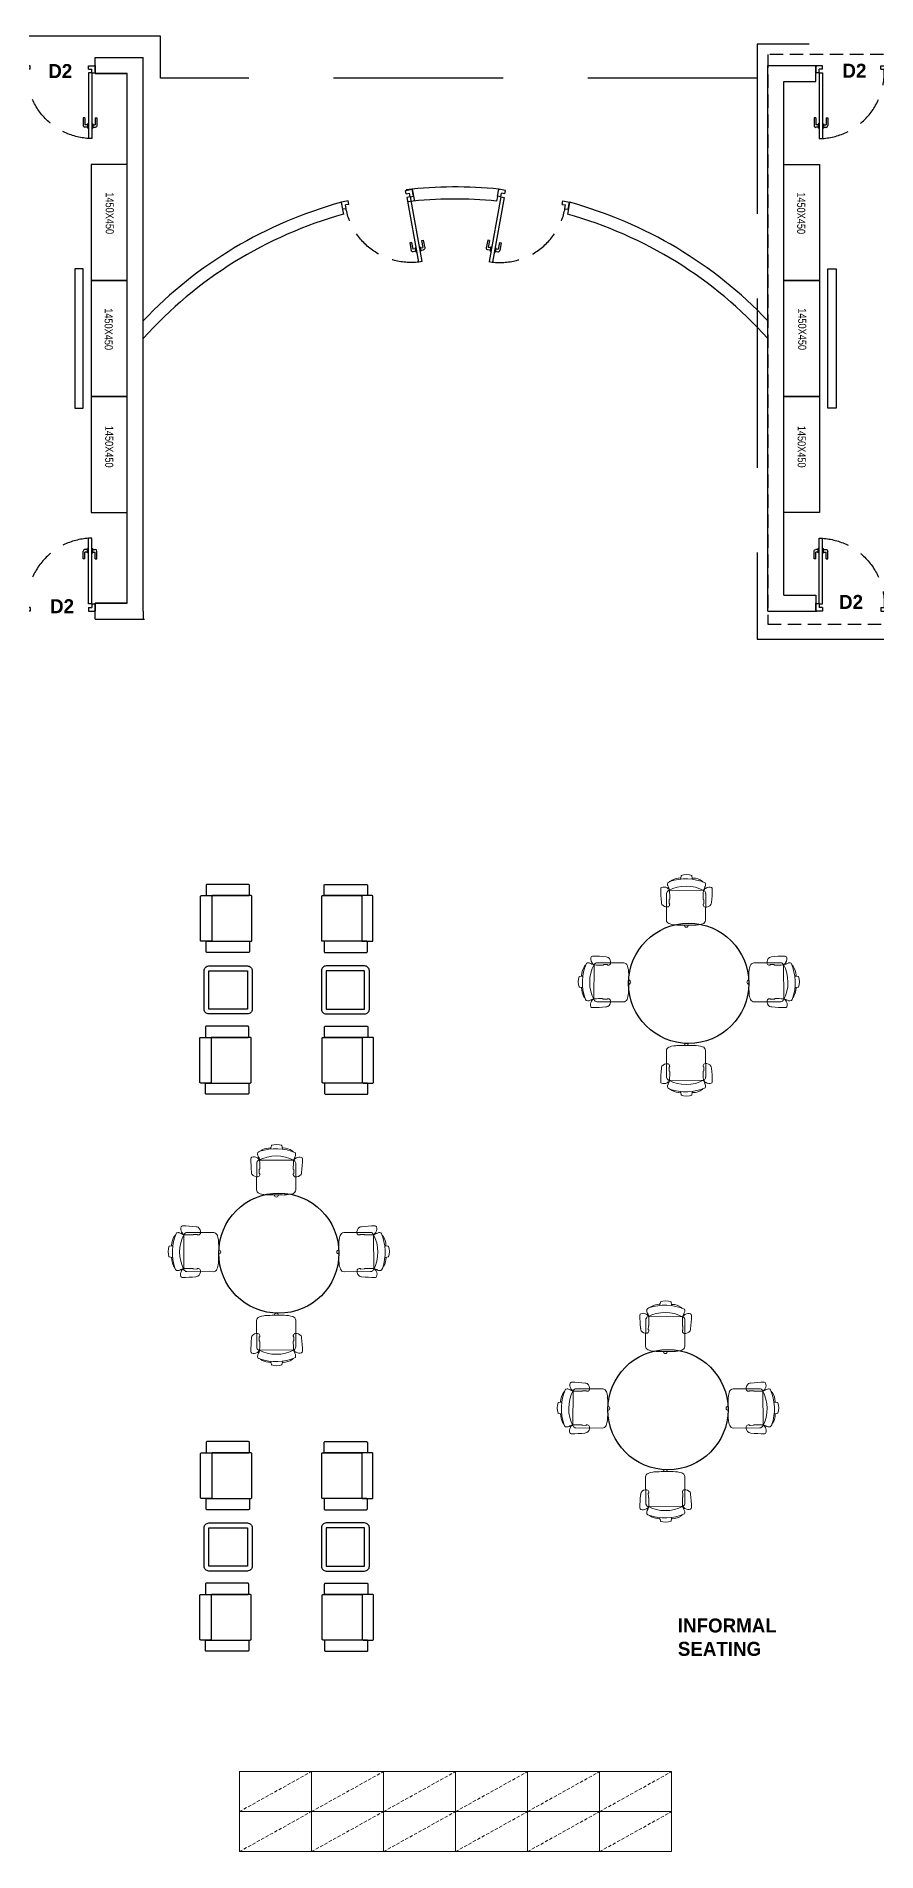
# Model space of a CAD drawing. Header units: inches. Extents: x 482566 to 494966, y -26460 to -22226.
# Drawn here: x 485754 to 486227, y -25058 to -24037 of the extents above; entities that cross this region are included whole.
import ezdxf

# ---------------------------------------------------------------- set-up
doc = ezdxf.new("R2010")
doc.units = ezdxf.units.IN
doc.header["$LTSCALE"] = 15
doc.header["$MEASUREMENT"] = 0
for name, pattern in [('DASHED', [0.75, 0.5, -0.25]), ('HIDDEN', [9.525, 6.35, -3.175]), ('HIDDEN2', [0.1875, 0.125, -0.0625]), ('TRATTEGGIATA2', [9.525, 6.35, -3.175])]:
    doc.linetypes.add(name, pattern=pattern)
for name, color, linetype in [('_text', 7, 'Continuous'), ('A_FURN', 250, 'Continuous'), ('I-DOORS', 104, 'Continuous'), ('I-FURN', 4, 'Continuous'), ('I-WALL-IN', 3, 'Continuous'), ('SCREEN', 252, 'Continuous'), ('SUI GAS LINE', 30, 'TRATTEGGIATA2'), ('Water Main', 5, 'DASHED')]:
    doc.layers.add(name, color=color, linetype=linetype)
doc.layers.add('A-furniture', color=50, linetype='Continuous', lineweight=9)
doc.layers.add('I-ANNO-TEXT', color=7, linetype='Continuous', lineweight=18)
doc.styles.add('F-TEXT', font='techl___.ttf')
doc.styles.add('MICRO', font='')
doc.styles.get('MICRO').set_extended_font_data('MicrogrammaSSi', bold=True)

# ---------------------------------------------------------------- blocks, each defined once
blk = doc.blocks.new('EIHFEOUH')
at = {"linetype": 'ByBlock'}
for points in [[(275, 0), (-275, 0, 0.414214), (-285, -10), (-285, -130, 0.414214), (-275, -140), (275, -140, 0.414214), (285, -130), (285, -10, 0.414214)], [(-415, -70), (-295, -70, -0.414214), (-285, -80), (-285, -600, -0.414214), (-295, -610), (-415, -610, -0.414214), (-425, -600), (-425, -80, -0.414214)], [(-275, -140), (275, -140, -0.414214), (285, -150), (285, -630, -0.414214), (275, -640), (-275, -640, -0.414214), (-285, -630), (-285, -150, -0.414214)], [(415, -70), (295, -70, 0.414214), (285, -80), (285, -600, 0.414214), (295, -610), (415, -610, 0.414214), (425, -600), (425, -80, 0.414214)]]:
    blk.add_lwpolyline(points, format="xyb", close=True, dxfattribs=at)
blk = doc.blocks.new('A$C6A0E07C9')
at = {"layer": 'A-furniture'}
for p, q in [((-0.214, 0.272), (0.118, 0.288)), ((-0.012, 0.242), (-0.025, 0.242)), ((-0.011, 0.243), (-0.012, 0.242)), ((-0.008, 0.248), (-0.011, 0.243)), ((-0.011, 0.243), (-0.011, 0.243)), ((0.038, 0.251), (-0.003, 0.25)), ((0.042, 0.251), (0.045, 0.247)), ((0.045, 0.247), (0.046, 0.246)), ((0.046, 0.246), (0.048, 0.245)), ((0.048, 0.245), (0.048, 0.245)), ((0.159, 0.25), (0.179, -0.167)), ((-0.291, 0.02), (-0.289, 0.029)), ((-0.288, 0.01), (-0.291, 0.02)), ((-0.289, 0.029), (-0.284, 0.038)), ((-0.282, 0.002), (-0.288, 0.01)), ((-0.284, 0.038), (-0.276, 0.044)), ((-0.274, -0.003), (-0.282, 0.002)), ((-0.276, 0.044), (-0.267, 0.046)), ((-0.269, 0.177), (-0.266, 0.205)), ((0.315, 0.121), (0.306, 0.12)), ((0.313, 0.121), (0.347, 0.116)), ((0.315, 0.152), (0.319, 0.129)), ((0.351, 0.113), (0.36, 0.088)), ((0.364, 0.015), (0.358, -0.011)), ((0.36, 0.088), (0.366, 0.051)), ((0.366, 0.051), (0.364, 0.015)), ((-0.264, -0.004), (-0.274, -0.003)), ((-0.189, -0.217), (0.143, -0.2)), ((0.009, -0.176), (-0.004, -0.177)), ((0.009, -0.176), (0.009, -0.176)), ((0.01, -0.176), (0.009, -0.176)), ((0.013, -0.182), (0.01, -0.176)), ((0.059, -0.18), (0.018, -0.183)), ((0.063, -0.179), (0.066, -0.175)), ((0.066, -0.175), (0.067, -0.174)), ((0.067, -0.174), (0.069, -0.173)), ((0.069, -0.173), (0.069, -0.173)), ((0.296, -0.147), (0.284, -0.159)), ((0.311, -0.022), (0.322, -0.023)), ((0.32, -0.023), (0.355, -0.015)), ((0.355, -0.015), (0.356, -0.013)), ((0.356, -0.013), (0.358, -0.011))]:
    blk.add_line(p, q, dxfattribs=at)
for centre, radius, start, end in [((0.594, -0.035), 0.893, 162.1203, 164.4323), ((-0.21, 0.223), 0.0487, 94.526, 161.0109), ((0.027, 0.278), 0.0792, 129.4999, 189.1152), ((-0.022, 0.271), 0.0292, 192.0047, 264.4409), ((0.007, 0.283), 0.0635, 94.0792, 117.5938), ((-0.004, 0.244), 0.00623, 84.8455, 131.3174), ((0.224, -0.892), 1.257, 92.3594, 100.1757), ((0.037, 0.241), 0.0101, 64.5281, 88.6391), ((0.001, 1.553), 1.309, 272.0899, 276.676), ((0.117, 0.241), 0.0463, 34.0902, 88.4441), ((0.149, 0.274), 0.0211, 279.8693, 313.3434), ((-0.249, 0.025), 0.471, 334.5973, 30.9732), ((0.17, 0.245), 0.0129, 130.1366, 158.0173), ((0.187, 0.181), 0.0779, 100.0525, 108.2672), ((0.108, 0.326), 0.0879, 309.6726, 333.0223), ((0.172, 0.345), 0.0192, 28.1256, 89.2436), ((-1.125, 2.793), 2.849, 297.1157, 298.0695), ((-0.92, -0.013), 1.143, 14.0931, 15.0056), ((0.121, 0.323), 0.0749, 330.3794, 24.513), ((0.234, 0.223), 0.0597, 72.5282, 107.7011), ((0.195, 0.222), 0.0806, 25.5198, 45.5387), ((-0.301, 0.026), 0.614, 339.6108, 22.0467), ((0.128, 0.125), 0.189, 8.0925, 40.8276), ((0.182, 0.142), 0.452, 175.5289, 182.0991), ((72.219, 3.627), 72.574, 182.76527, 182.92488), ((0.31, 0.129), 0.0088, 301.088, 3.1667), ((0.347, 0.111), 0.00513, 22.8184, 91.0076), ((0.081, -0.062), 0.341, 182.481, 200.7553), ((-0.186, -0.16), 0.0572, 202.8821, 266.1169), ((0.052, -0.207), 0.0792, 176.5782, 236.1936), ((0.002, -0.206), 0.0292, 101.2525, 173.6887), ((0.017, -0.177), 0.00623, 234.376, 280.848), ((0.058, -0.17), 0.0101, 277.0543, 301.1654), ((0.152, -1.479), 1.309, 89.0174, 93.6036), ((0.138, -0.155), 0.0449, 276.7939, 330.1521), ((0.172, -0.191), 0.0211, 52.3501, 85.8241), ((0.197, -0.155), 0.0211, 212.6602, 229.0352), ((0.163, -0.292), 0.122, 63.0548, 80.6357), ((0.136, -0.248), 0.0879, 32.6712, 56.0209), ((-0.92, -0.013), 1.143, 350.6964, 351.6126), ((0.149, -0.244), 0.0749, 341.1805, 35.314), ((0.324, 0.055), 0.26, 246.1539, 250.8174), ((0.249, -0.153), 0.0392, 254.2998, 275.9911), ((0.254, -0.14), 0.0518, 269.3553, 293.3788), ((0.116, -0.038), 0.211, 328.6962, 1.8079), ((0.318, -0.031), 0.00903, 2.1237, 63.3709), ((0.031, -0.214), 0.0635, 248.0997, 271.6142), ((0.131, 0.976), 1.257, 265.5178, 273.334), ((0.202, -0.26), 0.0192, 276.4498, 337.5679)]:
    blk.add_arc(centre, radius, start, end, dxfattribs=at)
blk = doc.blocks.new('door 1')
for p, q in [((86, 0), (0, 0)), ((0, -90), (0, 0)), ((86, -43), (86, 0)), ((814, 0), (900, 0)), ((814, -43), (814, 0)), ((900, -90), (900, 0)), ((43, -90), (0, -90)), ((86, -43), (43, -43)), ((43, -90), (43, -43)), ((43, -90), (43, -43)), ((43, -90), (43, -911)), ((43, -90), (86, -90)), ((86, -90), (86, -909)), ((814, -43), (857, -43)), ((857, -90), (857, -43)), ((857, -90), (857, -43)), ((857, -90), (900, -90)), ((857, -90), (857, -90)), ((-21, -652), (-21, -749)), ((0, -652), (-21, -652)), ((0, -652), (0, -738)), ((129, -652), (129, -738)), ((129, -652), (150, -652)), ((150, -652), (150, -749)), ((32, -738), (0, -738)), ((32, -770), (0, -770)), ((32, -727), (32, -781)), ((43, -727), (32, -727)), ((43, -781), (32, -781)), ((86, -727), (96, -727)), ((86, -781), (96, -781)), ((96, -727), (96, -781)), ((96, -738), (129, -738)), ((96, -770), (129, -770))]:
    blk.add_line(p, q)
at = {"linetype": 'DASHED', "ltscale": 50}
blk.add_arc((32, -86), 825, 270.745, 1.3972, dxfattribs=at)
for centre, start, end in [((0, -749), 180, 270), ((129, -749), 270, 0)]:
    blk.add_arc(centre, 21.4, start, end)
blk = doc.blocks.new('pivot door')
blk.add_line((-188253, -329835), (-188265, -329835))
at = {"layer": 'I-DOORS', "rotation": 180}
blk.add_blockref('door 1', (-188253, -329835), dxfattribs=at)

msp = doc.modelspace()

# ---------------------------------------------------------------- linework, layer by layer
for p, q in [((485965.5, -24123, 6.9), (485966.8, -24129.7, 6.9)), ((486013.5, -24127, 6.9), (486013, -24129.7, 6.9)), ((485925.7, -24130.4, 6.9), (485927, -24137.1, 6.9)), ((486054, -24130.4, 6.9), (486052.8, -24137.1, 6.9))]:
    msp.add_line(p, q)
for radius, start, end in [(242.5, 84.2411, 96.5664), (235.7, 84.3738, 96.5664), (242.5, 105.3408, 136.3732), (235.7, 105.4832, 138.1229), (235.7, 41.8769, 74.5167), (242.5, 43.6267, 74.6591)]:
    msp.add_arc((485989.9, -24364.2, 6.9), radius, start, end)
at = {"layer": 'A-furniture', "linetype": 'HIDDEN2'}
for p, q in [((485868.4, -25035.2, 6.9), (485908.9, -25012.7, 6.9)), ((485908.9, -25035.2, 6.9), (485949.4, -25012.7, 6.9)), ((485949.4, -25035.2, 6.9), (485989.9, -25012.7, 6.9)), ((485989.9, -25035.2, 6.9), (486030.4, -25012.7, 6.9)), ((486030.4, -25035.2, 6.9), (486070.9, -25012.7, 6.9)), ((486070.9, -25035.2, 6.9), (486111.4, -25012.7, 6.9)), ((485868.4, -25057.7, 6.9), (485908.9, -25035.2, 6.9)), ((485908.9, -25057.7, 6.9), (485949.4, -25035.2, 6.9)), ((485949.4, -25057.7, 6.9), (485989.9, -25035.2, 6.9)), ((485989.9, -25057.7, 6.9), (486030.4, -25035.2, 6.9)), ((486030.4, -25057.7, 6.9), (486070.9, -25035.2, 6.9)), ((486070.9, -25057.7, 6.9), (486111.4, -25035.2, 6.9))]:
    msp.add_line(p, q, dxfattribs=at)
at = {"layer": 'A-furniture', "elevation": 6.9}
for points in [[(485908.9, -25035.2), (485908.9, -25012.7), (485868.4, -25012.7), (485868.4, -25035.2)], [(485949.4, -25035.2), (485949.4, -25012.7), (485908.9, -25012.7), (485908.9, -25035.2)], [(485989.9, -25035.2), (485989.9, -25012.7), (485949.4, -25012.7), (485949.4, -25035.2)], [(486030.4, -25035.2), (486030.4, -25012.7), (485989.9, -25012.7), (485989.9, -25035.2)], [(486070.9, -25035.2), (486070.9, -25012.7), (486030.4, -25012.7), (486030.4, -25035.2)], [(486111.4, -25035.2), (486111.4, -25012.7), (486070.9, -25012.7), (486070.9, -25035.2)], [(485908.9, -25057.7), (485908.9, -25035.2), (485868.4, -25035.2), (485868.4, -25057.7)], [(485949.4, -25057.7), (485949.4, -25035.2), (485908.9, -25035.2), (485908.9, -25057.7)], [(485989.9, -25057.7), (485989.9, -25035.2), (485949.4, -25035.2), (485949.4, -25057.7)], [(486030.4, -25057.7), (486030.4, -25035.2), (485989.9, -25035.2), (485989.9, -25057.7)], [(486070.9, -25057.7), (486070.9, -25035.2), (486030.4, -25035.2), (486030.4, -25057.7)], [(486111.4, -25057.7), (486111.4, -25035.2), (486070.9, -25035.2), (486070.9, -25057.7)]]:
    msp.add_lwpolyline(points, close=True, dxfattribs=at)
at = {"layer": 'A_FURN', "elevation": 6.9}
for points in [[(485785.1, -24109), (485785.1, -24174.3), (485805.4, -24174.3), (485805.4, -24109)], [(486194.6, -24109), (486194.6, -24174.3), (486174.4, -24174.3), (486174.4, -24109)], [(485785.1, -24174.3), (485785.1, -24239.5), (485805.4, -24239.5), (485805.4, -24174.3)], [(486194.6, -24174.3), (486194.6, -24239.5), (486174.4, -24239.5), (486174.4, -24174.3)], [(485785.1, -24239.5), (485785.1, -24304.8), (485805.4, -24304.8), (485805.4, -24239.5)], [(486194.6, -24239.5), (486194.6, -24304.8), (486174.4, -24304.8), (486174.4, -24239.5)]]:
    msp.add_lwpolyline(points, close=True, dxfattribs=at)
at = {"layer": 'I-FURN', "elevation": 6.9}
for points in [[(485875.6, -24562.4), (485875.6, -24584, -0.414214), (485872.9, -24586.7), (485851.3, -24586.7, -0.414214), (485848.6, -24584), (485848.6, -24562.4, -0.414214), (485851.3, -24559.7), (485872.9, -24559.7, -0.414214)], [(485914.5, -24562.4), (485914.5, -24584, 0.414214), (485917.2, -24586.7), (485938.8, -24586.7, 0.414214), (485941.5, -24584), (485941.5, -24562.4, 0.414214), (485938.8, -24559.7), (485917.2, -24559.7, 0.414214)], [(485875.6, -24875.6), (485875.6, -24897.2, -0.414214), (485872.9, -24899.9), (485851.3, -24899.9, -0.414214), (485848.6, -24897.2), (485848.6, -24875.6, -0.414214), (485851.3, -24872.9), (485872.9, -24872.9, -0.414214)], [(485914.5, -24875.6), (485914.5, -24897.2, 0.414214), (485917.2, -24899.9), (485938.8, -24899.9, 0.414214), (485941.5, -24897.2), (485941.5, -24875.6, 0.414214), (485938.8, -24872.9), (485917.2, -24872.9, 0.414214)]]:
    msp.add_lwpolyline(points, format="xyb", close=True, dxfattribs=at)
for points in [[(485872.9, -24562.4), (485872.9, -24584), (485851.3, -24584), (485851.3, -24562.4)], [(485917.2, -24562.4), (485917.2, -24584), (485938.8, -24584), (485938.8, -24562.4)], [(485872.9, -24875.6), (485872.9, -24897.2), (485851.3, -24897.2), (485851.3, -24875.6)], [(485917.2, -24875.6), (485917.2, -24897.2), (485938.8, -24897.2), (485938.8, -24875.6)]]:
    msp.add_lwpolyline(points, close=True, dxfattribs=at)
at = {"layer": 'I-FURN'}
for centre in [(486121, -24569.5, 6.9), (485890.6, -24721.2, 6.9), (486109.3, -24809.2, 6.9)]:
    msp.add_circle(centre, 33.8, dxfattribs=at)
at = {"layer": 'I-WALL-IN'}
for p, q in [((485787.4, -24053.5, 6.9), (485787.4, -24049, 6.9)), ((485787.4, -24053.5, 6.9), (485787.4, -24058, 6.9)), ((485805.4, -24058, 6.9), (485787.4, -24058, 6.9)), ((485809.9, -24049, 6.9), (485814.4, -24049, 6.9)), ((485814.4, -24053.5, 6.9), (485814.4, -24049, 6.9)), ((485814.4, -24360.2, 6.9), (485814.4, -24053.5, 6.9)), ((486192.4, -24053.5, 6.9), (486192.4, -24058, 6.9)), ((486192.4, -24062.5, 6.9), (486192.4, -24058, 6.9)), ((486192.4, -24351.2, 6.9), (486192.4, -24356.2, 6.9)), ((485787.4, -24355.7, 6.9), (485805.4, -24355.7, 6.9)), ((485787.4, -24360.2, 6.9), (485787.4, -24355.7, 6.9)), ((485787.4, -24364.7, 6.9), (485787.4, -24360.2, 6.9)), ((485814.4, -24360.2, 6.9), (485814.4, -24364.7, 6.9)), ((486192.4, -24360.2, 6.9), (486192.4, -24355.7, 6.9)), ((485787.4, -24364.7, 6.9), (485809.9, -24364.7, 6.9)), ((485809.9, -24364.7, 6.9), (485815, -24364.7, 6.9))]:
    msp.add_line(p, q, dxfattribs=at)
at = {"layer": 'I-WALL-IN', "elevation": 6.9}
for points in [[(485787.4, -24049), (485809.9, -24049)], [(485787.4, -24058), (485805.4, -24058)], [(485805.4, -24355.7), (485805.4, -24058)], [(485814.4, -24360.2), (485814.4, -24053.5)], [(486165.4, -24360.2), (486165.4, -24053.5)], [(486165.4, -24053.5), (486192.4, -24053.5)], [(486174.4, -24351.2), (486174.4, -24062.5)], [(486174.4, -24062.5), (486192.4, -24062.5)], [(486174.4, -24351.2), (486192.4, -24351.2)], [(485805.4, -24355.7), (485787.4, -24355.7)], [(486165.4, -24360.2), (486192.4, -24360.2)]]:
    msp.add_lwpolyline(points, dxfattribs=at)
at = {"layer": 'SCREEN', "linetype": 'HIDDEN', "elevation": 6.9}
for points in [[(485776, -24246), (485780.6, -24246), (485780.6, -24167.7), (485776, -24167.7)], [(486203.8, -24246), (486199.2, -24246), (486199.2, -24167.7), (486203.8, -24167.7)]]:
    msp.add_lwpolyline(points, close=True, dxfattribs=at)
at = {"layer": 'SUI GAS LINE'}
for p, q in [((485824, -24037), (485724.5, -24037)), ((485824, -24060.5), (485824, -24037)), ((486331.5, -24041.5), (486159.5, -24041.5)), ((486159.5, -24041.5), (486159.5, -24376)), ((486159.5, -24060.5), (485824, -24060.5)), ((486159.5, -24376), (486332.5, -24376))]:
    msp.add_line(p, q, dxfattribs=at)
at = {"layer": 'Water Main'}
for p, q in [((486342.9, -24047.2, 10.4), (486165.4, -24047.2, 10.4)), ((486165.4, -24047.2, 6.9), (486165.4, -24367.5, 6.9)), ((486165.4, -24367.5, 6.9), (486338, -24367.5, 6.9))]:
    msp.add_line(p, q, dxfattribs=at)

# ---------------------------------------------------------------- block references
at = {"layer": 'A-furniture'}
for p, xscale, yscale, zscale, rotation in [((486121.2, -24524.9, 6.9), 45.00000000000906, 45.00000000000906, 45.00000000000906, 86.85652716148212), ((486075.4, -24567.2, 6.9), 45.00000000027777, 45.00000000027777, 45.00000000027777, 176.8565271613339), ((486166.7, -24567.2, 6.9), -45.00000000027777, 45, 45, 183.1434728386661), ((486121.2, -24616.3, 6.9), -45.00000000000906, 45, 45, 93.14347283851791), ((485890.8, -24676.6, 6.9), 45.00000000000906, 45.00000000000906, 45.00000000000906, 86.85652716148212), ((485844.9, -24718.9, 6.9), 45.00000000027777, 45.00000000027777, 45.00000000027777, 176.8565271613339), ((485936.2, -24718.9, 6.9), -45.00000000027777, 45, 45, 183.1434728386661), ((486109.5, -24764.6, 6.9), 45.00000000000906, 45.00000000000906, 45.00000000000906, 86.85652716148212), ((485890.8, -24768, 6.9), -45.00000000000906, 45, 45, 93.14347283851791), ((486063.6, -24806.8, 6.9), 45.00000000027777, 45.00000000027777, 45.00000000027777, 176.8565271613339), ((486155, -24806.8, 6.9), -45.00000000027777, 45, 45, 183.1434728386661), ((486109.5, -24855.9, 6.9), -45.00000000000906, 45, 45, 93.14347283851791)]:
    msp.add_blockref('A$C6A0E07C9', p, dxfattribs=dict(at, xscale=xscale, yscale=yscale, zscale=zscale, rotation=rotation))
at = {"layer": 'I-DOORS'}
for p, xscale, yscale, zscale, rotation in [((494258.8, -38896.1, 6.9), -0.04500000025145709, 0.04499999998952262, 0.04499999999999744, 180), ((477721, -38896.1, 6.9), 0.04500000025145709, 0.04500000025145709, 0.04500000025145709, 180), ((496973.1, -37195.9, 6.9), -0.04500000027429134, 0.04499999998935625, 0.04499999999999744, 190.3821804636172), ((475006.7, -37195.9, 6.9), 0.04500000025094217, 0.04500000025094217, 0.04500000025094217, 169.617819530936)]:
    msp.add_blockref('pivot door', p, dxfattribs=dict(at, xscale=xscale, yscale=yscale, zscale=zscale, rotation=rotation))
for p, xscale, yscale, zscale in [((494258.8, -9517.6, 6.9), 0.04500000025145709, 0.04500000025145709, 0.04500000025145709), ((477721, -9517.6, 6.9), -0.04500000025145709, 0.04499999998952262, 0.04499999999999744)]:
    msp.add_blockref('pivot door', p, dxfattribs=dict(at, xscale=xscale, yscale=yscale, zscale=zscale))
at = {"layer": 'I-FURN', "yscale": 0.04499999998952262}
for p, xscale, zscale, rotation in [((485846.6, -24533, 6.9), -0.04499999998952262, 0.04499999999999744, 90), ((485943.5, -24533, 6.9), 0.04499999998952262, 0.04499999998952262, 270), ((485846.2, -24612.7, 6.9), -0.04499999998952262, 0.04499999999999744, 90), ((485943.8, -24612.7, 6.9), 0.04499999998952262, 0.04499999998952262, 270), ((485846.6, -24846.3, 6.9), -0.04499999998952262, 0.04499999999999744, 90), ((485943.5, -24846.3, 6.9), 0.04499999998952262, 0.04499999998952262, 270), ((485846.2, -24925.9, 6.9), -0.04499999998952262, 0.04499999999999744, 90), ((485943.8, -24925.9, 6.9), 0.04499999998952262, 0.04499999998952262, 270)]:
    msp.add_blockref('EIHFEOUH', p, dxfattribs=dict(at, xscale=xscale, zscale=zscale, rotation=rotation))

# ---------------------------------------------------------------- texts
at = {"layer": '_text', "char_height": 4.5, "rotation": 270, "style": 'F-TEXT'}
for insert, attachment_point in [((485797.8, -24124.7, 6.9), 1), ((486181.9, -24124.7, 6.9), 7), ((485797.2, -24189.9, 6.9), 1), ((486182.5, -24189.9, 6.9), 7), ((485797.5, -24256, 6.9), 1), ((486182.2, -24256, 6.9), 7)]:
    msp.add_mtext_dynamic_manual_height_columns('{\\fArial Narrow|b0|i0|c0|p34;1450X450}', width=4108.566, gutter_width=1.5, heights=[0], dxfattribs=dict(at, insert=insert, attachment_point=attachment_point))
at = {"layer": 'I-ANNO-TEXT', "char_height": 7.875, "attachment_point": 1, "style": 'MICRO'}
for s, insert in [('{\\fBahnschrift Light|b1|i0|c0|p34;D2}', (485761, -24052.6, 6.9)), ('{\\fBahnschrift Light|b1|i0|c0|p34;D2}', (486207.4, -24052.4, 6.9)), ('{\\fBahnschrift Light|b1|i0|c0|p34;D2}', (485762, -24353.5, 6.9)), ('{\\fBahnschrift Light|b1|i0|c0|p34;D2}', (486205.5, -24351.1, 6.9)), ('{\\fBahnschrift Light|b1|i0|c0|p34;INFORMAL SEATING}', (486114.9, -24926.6, 6.9))]:
    msp.add_mtext_dynamic_manual_height_columns(s, width=7.41, gutter_width=1.5, heights=[0], dxfattribs=dict(at, insert=insert))

doc.saveas('drawing.dxf')
